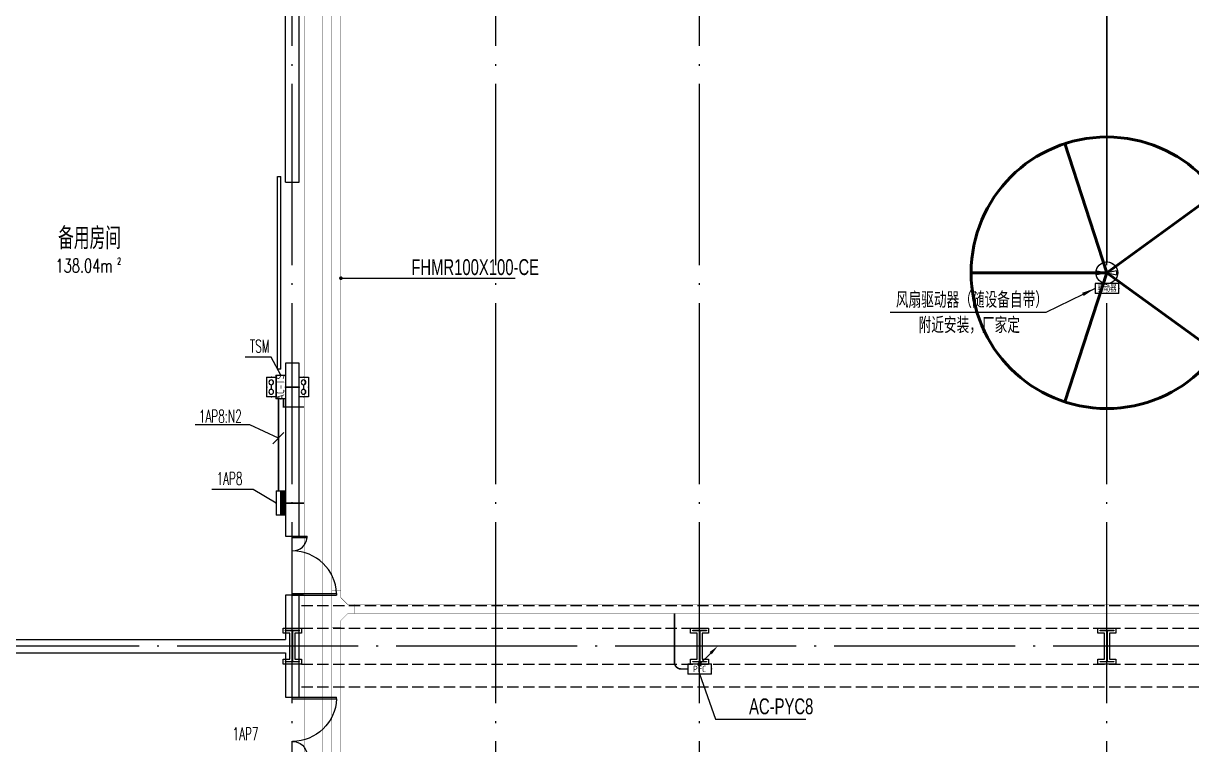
# Model space of a CAD drawing. Extents: x -1396510 to 1250330, y -1892470 to 1623980.
# Drawn here: x -269797 to -243981, y -751806 to -735869 of the extents above; entities that cross this region are included whole.
import ezdxf
from ezdxf.enums import TextEntityAlignment as Align

# ---------------------------------------------------------------- set-up
doc = ezdxf.new("R2010")
doc.units = 0
doc.header["$LTSCALE"] = 1000
doc.header["$MEASUREMENT"] = 0
for name, pattern in [('10平面$0$DASH', [0.35, 0.25, -0.1]), ('DASH', [0.35, 0.25, -0.1]), ('DOTE', [2.42, 2, -0.2, 0.02, -0.2])]:
    doc.linetypes.add(name, pattern=pattern)
for name, color, linetype in [('10平面$0$WINDOW', 4, 'Continuous'), ('A-AXIS-DOTE', 14, 'DOTE'), ('A-HATCH-2', 251, 'Continuous'), ('A-LIN-V', 9, 'Continuous'), ('A-WINDOW', 140, 'Continuous'), ('AS-COLN', 6, 'Continuous'), ('AS-WALL', 40, 'Continuous'), ('CABLETRAY', 4, 'Continuous'), ('CABLETRAY_DIM', 3, 'Continuous'), ('CABLETRAY_FIRE', 1, 'DASH'), ('DIM-照明', 3, 'Continuous'), ('DIM-箱柜', 3, 'Continuous'), ('EQUIP-动力', 3, 'Continuous'), ('EQUIP-箱柜', 3, 'Continuous'), ('LWIRE', 4, 'Continuous'), ('WIRE-照明', 1, 'Continuous'), ('建-房间', 7, 'Continuous')]:
    doc.layers.add(name, color=color, linetype=linetype)
doc.layers.add('A-云线2', color=3, linetype='Continuous', plot=False)
doc.styles.add('_TEL_ATTDEF', font='GBENOR', dxfattribs={"width": 0.8, "height": 3, "bigfont": 'GBCBIG'})
doc.styles.add('_TEL_DIM', font='SIMPLEX', dxfattribs={"width": 0.8, "height": 3.5, "bigfont": 'HZTXT'})
doc.styles.add('A-AREA', font='SIMPLEX', dxfattribs={"bigfont": 'GBCBIG'})
doc.styles.add('HZTXT5', font='aa.shx', dxfattribs={"width": 0.7, "bigfont": 'hztxt.shx'})
doc.styles.get("Standard").update_dxf_attribs({"font": 'gbenor.shx', "bigfont": 'gbcbig.shx'})

# ---------------------------------------------------------------- blocks, each defined once
blk = doc.blocks.new('nt66')
at = {"layer": 'A-HATCH-2', "color": 8}
blk.add_lwpolyline([(-195840, 766870), (-195440, 766870), (-195440, 766758), (-195586, 766758), (-195586, 766182), (-195440, 766182), (-195440, 766070), (-195840, 766070), (-195840, 766182), (-195694, 766182), (-195694, 766758), (-195840, 766758)], close=True, dxfattribs=at)
at = {"layer": 'AS-COLN'}
blk.add_lwpolyline([(-195790, 766820), (-195490, 766820), (-195490, 766808), (-195636, 766808), (-195636, 766132), (-195490, 766132), (-195490, 766120), (-195790, 766120), (-195790, 766132), (-195644, 766132), (-195644, 766808), (-195790, 766808)], close=True, dxfattribs=at)
blk = doc.blocks.new('33333')
for p in [(-68214, -76900), (-59214, -76900), (-50214, -76900)]:
    blk.add_blockref('nt66', p)
blk = doc.blocks.new('w42343')
at = {"layer": 'A-HATCH-2', "color": 8, "linetype": 'DASH'}
for p, q in [((-263654, 690470), (-128354, 690470)), ((-263654, 689970), (-128354, 689970)), ((-263654, 689170), (-128354, 689170)), ((-263654, 688670), (-128354, 688670))]:
    blk.add_line(p, q, dxfattribs=at)
blk = doc.blocks.new('w4324324')
at = {"layer": 'A-HATCH-2', "color": 0, "lineweight": 60}
for q in [(-1694760, 686605), (-1697614, 684532), (-1691907, 684532), (-1696524, 681178), (-1692997, 681178)]:
    blk.add_line((-1694760, 683605), q, dxfattribs=at)
blk.add_circle((-1694760, 683605), 3000, dxfattribs=at)
blk = doc.blocks.new('ner546')
at = {"layer": 'A-LIN-V', "color": 8}
blk.add_blockref('w4324324', (614780, 43256), dxfattribs=at)
blk = doc.blocks.new('DOOR2DLIB$SYSLIB$00000123')
at = {"color": 0}
for p, q in [((0.475, -0.001), (0.475, 0.752)), ((0.475, 0.752), (0.5, 0.752)), ((0.5, -0.001), (0.5, 0.752)), ((-0.5, 0), (-0.5, 0.252)), ((-0.475, 0.252), (-0.5, 0.252)), ((-0.475, 0), (-0.475, 0.252)), ((-0.475, 0), (-0.5, 0)), ((0.475, -0.001), (0.5, -0.001))]:
    blk.add_line(p, q, dxfattribs=at)
for centre, radius, start, end in [((0.505, -0.002), 0.755, 92.2493, 179.7238), ((-0.501, 0.003), 0.251, 359.7899, 84.0974)]:
    blk.add_arc(centre, radius, start, end, dxfattribs=at)
blk = doc.blocks.new('10平面$0$$DorLib2D$00000126')
at = {"color": 0, "linetype": 'Continuous'}
for p, q in [((-0.532, 0.5), (-0.532, 0.9)), ((0.532, 0.9), (0.532, 0.5))]:
    blk.add_line(p, q, dxfattribs=at)
at = {"color": 0, "linetype": '10平面$0$DASH'}
for p, q in [((-0.532, 0.9), (0.532, 0.9)), ((-0.532, 0.5), (0.532, 0.5))]:
    blk.add_line(p, q, dxfattribs=at)
blk = doc.blocks.new('世赫2#厂房一层0821')
at = {"layer": 'A-AXIS-DOTE', "color": 8, "ltscale": 2}
for p, q in [((21300, -87498.9), (21300, 6300)), ((25800, -87498.9), (25800, 6300)), ((30300, -87498.9), (30300, 6300)), ((39300, -87498.9), (39300, 6300)), ((163114.2, -33000), (-11095.8, -33000))]:
    blk.add_line(p, q, dxfattribs=at)
at = {"layer": 'A-LIN-V'}
blk.add_line((21550, -31870), (21450, -31870), dxfattribs=at)
at = {"layer": 'AS-WALL'}
for p, q in [((21150, -22750), (21150, -16850)), ((21450, -22750), (21450, -16850)), ((21150, -22750), (21450, -22750)), ((21150, -26750), (21150, -30570)), ((21450, -26750), (21150, -26750)), ((21450, -30570), (21450, -26750)), ((21150, -30570), (21450, -30570)), ((21450, -31870), (21150, -31870)), ((21150, -31870), (21150, -32850)), ((21450, -33000), (21450, -31870)), ((10021, -32850), (21150, -32850)), ((21450, -34130), (21450, -33000)), ((9923.7, -33150), (21150, -33150)), ((21150, -33150), (21150, -34130)), ((21150, -34130), (21450, -34130))]:
    blk.add_line(p, q, dxfattribs=at)
at = {"layer": '10平面$0$WINDOW'}
for name, p, xscale, yscale, zscale, rotation in [('10平面$0$$DorLib2D$00000126', (21150, -24750), -4000, -200, 200, 269.9999999997814), ('DOOR2DLIB$SYSLIB$00000123', (21300, -31220), -1300, -1300, 300, 90.00000000093488), ('DOOR2DLIB$SYSLIB$00000123', (21300, -34780), 1300, -1300, 300, 90.00000000093488)]:
    blk.add_blockref(name, p, dxfattribs=dict(at, xscale=xscale, yscale=yscale, zscale=zscale, rotation=rotation))
at = {"layer": 'A-LIN-V', "color": 8, "rotation": 90.00000000000001}
blk.add_blockref('ner546', (766160.7, 1055230), dxfattribs=at)
at = {"layer": 'A-WINDOW'}
for name in ['33333', 'w42343']:
    blk.add_blockref(name, (285154.2, -722570), dxfattribs=at)
at = {"layer": '建-房间', "color": 8, "style": 'A-AREA'}
blk.add_text('备用房间', height=482.27, dxfattribs=at).set_placement((16125.5, -24228.6))
at = {"layer": '建-房间', "color": 8, "style": 'A-AREA', "width": 0.705882}
for s, height, p in [('138.04m', 297.5, (16067.4, -24740.4)), ('2', 148.8, (17427.4, -24565.4))]:
    blk.add_text(s, height=height, dxfattribs=at).set_placement(p)
blk = doc.blocks.new('$equip$00002854')
for p, q in [((-0.625, 0.13), (-0.102, 0.021)), ((-0.625, -0.13), (-0.625, 0.13)), ((0.625, 0.13), (0.102, 0.021)), ((0.625, -0.13), (0.625, 0.13)), ((-0.102, -0.021), (-0.625, -0.13)), ((0.102, -0.021), (0.625, -0.13))]:
    blk.add_line(p, q)
at = {"const_width": 0.0571}
blk.add_lwpolyline([(-0.688, 0, 1), (0.688, 0, 1), (-0.688, 0, 1.215985)], format="xyb", dxfattribs=at)
for radius in [0.688, 0.104]:
    blk.add_circle((0, 0), radius)
for p in [(-0.688, 0), (0, 0.688), (0.688, 0), (0, -0.688)]:
    blk.add_point(p)
at = {"color": 7, "style": '_TEL_DIM', "flags": 1}
for tag in ['A', 'REMARK']:
    blk.add_attdef(tag, text='', height=0.00002, dxfattribs=at).set_placement((0, 0), align=Align.MIDDLE_CENTER)
blk = doc.blocks.new('$equip$00002926')
for p, q in [((0.75, 0.6), (-0.75, 0.6)), ((-0.75, 0.6), (-0.75, 0)), ((-0.75, 0), (0.75, 0)), ((0.75, 0), (0.75, 0.6))]:
    blk.add_line(p, q)
at = {"const_width": 0.0571}
blk.add_lwpolyline([(-0.75, 0.6), (-0.75, 0), (0.75, 0), (0.75, 0.6), (-0.75, 0.6), (-0.75, 0)], dxfattribs=at)
for p in [(-0.75, 0.3), (0, 0.6), (0, 0), (0.75, 0.3)]:
    blk.add_point(p)
at = {"color": 7, "style": '_TEL_DIM'}
blk.add_attdef('$TEXT$', text='', height=0.4, dxfattribs=at).set_placement((0, 0.3), align=Align.MIDDLE_CENTER)
at = {"color": 7, "style": '_TEL_DIM', "flags": 1}
for tag in ['A', 'REMARK']:
    blk.add_attdef(tag, text='', height=0.00002, dxfattribs=at).set_placement((0, 0), align=Align.MIDDLE_CENTER)
blk = doc.blocks.new('*X128')
at = {"color": 0}
for p, q in [((-250, 33), (-183, 100)), ((-250, 68), (-218, 100)), ((-247, 0), (-147, 100)), ((-212, 0), (-112, 100)), ((-177, 0), (-77, 100)), ((-141, 0), (-41, 100)), ((-106, 0), (-6, 100)), ((-71, 0), (29, 100)), ((-35, 0), (65, 100)), ((0, 0), (100, 100)), ((35, 0), (135, 100)), ((71, 0), (171, 100)), ((106, 0), (206, 100)), ((141, 0), (241, 100)), ((177, 0), (250, 73)), ((212, 0), (250, 38)), ((247, 0), (250, 3))]:
    blk.add_line(p, q, dxfattribs=at)
blk = doc.blocks.new('$equip$00002929')
for p, q in [((-0.75, 0.6), (-0.75, 0)), ((0.75, 0.6), (-0.75, 0.6)), ((-0.75, 0.3), (0.75, 0.3)), ((-0.75, 0), (0.75, 0)), ((0.75, 0), (0.75, 0.6))]:
    blk.add_line(p, q)
for points, const_width in [([(-0.75, 0.15), (0.75, 0.15)], 0.3), ([(-0.75, 0.6), (-0.75, 0), (0.75, 0), (0.75, 0.6), (-0.75, 0.6), (-0.75, 0)], 0.0571)]:
    blk.add_lwpolyline(points, dxfattribs=dict(const_width=const_width))
for p in [(-0.75, 0.3), (0, 0.6), (0, 0), (0.75, 0.3)]:
    blk.add_point(p)
at = {"xscale": 0.00300000000061118, "yscale": 0.00300000000061118, "zscale": 0.00300000000061118}
blk.add_blockref('*X128', (0, 0), dxfattribs=at)
at = {"color": 7, "style": '_TEL_DIM', "flags": 1}
for tag in ['A', 'REMARK']:
    blk.add_attdef(tag, text='', height=0.00002, dxfattribs=at).set_placement((0, 0), align=Align.MIDDLE_CENTER)
blk = doc.blocks.new('$equip$00002708')
for p, q in [((-0.75, 0.6), (-0.75, 0)), ((0.75, 0.6), (-0.75, 0.6)), ((-0.75, 0), (0.75, 0)), ((0.75, 0), (0.75, 0.6))]:
    blk.add_line(p, q)
at = {"const_width": 0.0571}
blk.add_lwpolyline([(-0.75, 0.6), (-0.75, 0), (0.75, 0), (0.75, 0.6), (-0.75, 0.6), (-0.75, 0)], dxfattribs=at)
for p in [(-0.75, 0.3), (0, 0.6), (0, 0), (0.75, 0.3)]:
    blk.add_point(p)
at = {"color": 7, "style": '_TEL_DIM', "flags": 1}
for tag in ['REMARK', 'A']:
    blk.add_attdef(tag, text='', height=0.4, dxfattribs=at).set_placement((0, 0), align=Align.MIDDLE_CENTER)
at = {"color": 7, "style": '_TEL_DIM'}
blk.add_attdef('$TEXT$', text='', height=0.4, dxfattribs=at).set_placement((0, 0.3), align=Align.MIDDLE_CENTER)
blk = doc.blocks.new('$TelecSys$00000079')
for p, q in [((0.7, 0.7), (0, 0)), ((0.104, 0.104), (0.104, 0.104)), ((-0.104, -0.104), (-0.104, -0.104))]:
    blk.add_line(p, q)
at = {"const_width": 0.142}
blk.add_lwpolyline([(-0.071, 0, 1), (0.071, 0, 1)], format="xyb", close=True, dxfattribs=at)
blk.add_solid([(0.63, 0.77), (0.77, 0.63), (1.15, 1.15)])
at = {"width": 0.8, "flags": 9}
blk.add_attdef('A', (0, 0), '', height=0.00002, dxfattribs=at)
blk = doc.blocks.new('$equip$00002868')
for p, q in [((-0.625, 0.292), (-0.625, -0.292)), ((0.625, 0.292), (-0.625, 0.292)), ((-0.15, 0.008), (0.15, 0.008)), ((0.625, -0.292), (0.625, 0.292)), ((-0.625, -0.292), (0.625, -0.292))]:
    blk.add_line(p, q)
at = {"const_width": 0.0571}
blk.add_lwpolyline([(-0.625, 0.292), (-0.625, -0.292), (0.625, -0.292), (0.625, 0.292), (-0.625, 0.292), (-0.625, -0.292)], dxfattribs=at)
for centre in [(-0.3, 0.008), (0.3, 0.008)]:
    blk.add_circle(centre, 0.15)
for p in [(-0.625, 0), (0, 0.292), (0.625, 0), (0, -0.292)]:
    blk.add_point(p)
at = {"color": 7, "style": '_TEL_DIM', "flags": 1}
for tag in ['A', 'REMARK']:
    blk.add_attdef(tag, text='', height=0.00002, dxfattribs=at).set_placement((0, 0), align=Align.MIDDLE_CENTER)

msp = doc.modelspace()

# ---------------------------------------------------------------- linework, layer by layer
at = {"layer": 'CABLETRAY', "const_width": 7.5}
for points in [[(-263590, -797960), (-263590, -730680)], [(-263190, -730680), (-263190, -797960)]]:
    msp.add_lwpolyline(points, dxfattribs=at)
at = {"layer": 'CABLETRAY_DIM'}
for p, q in [((-262780, -741500), (-262020, -741500)), ((-262020, -741500), (-258930, -741500))]:
    msp.add_line(p, q, dxfattribs=at)
at = {"layer": 'CABLETRAY_DIM', "const_width": 40}
msp.add_lwpolyline([(-262800, -741500, 1), (-262760, -741500, 1)], format="xyb", close=True, dxfattribs=at)
at = {"layer": 'CABLETRAY_FIRE', "const_width": 7.5}
for points in [[(-262980, -748410), (-262980, -732287.1)], [(-262780, -732287.1), (-262780, -748410)], [(-262780, -748410), (-262980, -748410)], [(-262980, -749210), (-262980, -748410)], [(-262980, -748410), (-262780, -748410)], [(-262780, -748410), (-262780, -748560)], [(-262780, -748560), (-262630, -748710)], [(-262630, -748910), (-262780, -749060)], [(-262630, -748710), (-262480, -748710)], [(-262480, -748910), (-262630, -748910)], [(-262480, -748910), (-262480, -748710)], [(-262480, -748710), (-164353.3, -748710)], [(-262480, -748710), (-262480, -748910)], [(-164353.3, -748910), (-262480, -748910)], [(-262780, -749060), (-262780, -749210)], [(-262780, -749210), (-262980, -749210)], [(-262980, -764910), (-262980, -749210)], [(-262980, -749210), (-262780, -749210)], [(-262780, -749210), (-262780, -764910)]]:
    msp.add_lwpolyline(points, dxfattribs=at)
at = {"layer": 'DIM-照明'}
msp.add_line((-264038.3, -744912.7), (-264285.8, -745160.2), dxfattribs=at)
for points in [[(-264789.4, -744740.7), (-266004.4, -744740.7)], [(-264162.1, -745036.5), (-264789.4, -744740.7)]]:
    msp.add_lwpolyline(points, dxfattribs=at)
at = {"layer": 'DIM-箱柜'}
for p, q in [((-246116.7, -741725.6), (-247200, -742260)), ((-247200, -742260), (-250640, -742260)), ((-264323.4, -743245.7), (-264894.3, -743245.7)), ((-264109.2, -743643.2), (-264323.4, -743245.7)), ((-264719.7, -746171.7), (-265632.3, -746171.7)), ((-264214.2, -746468.6), (-264719.7, -746171.7)), ((-254854.2, -750240), (-254500, -751240)), ((-254500, -751240), (-252510, -751240))]:
    msp.add_line(p, q, dxfattribs=at)
msp.add_lwpolyline([(-246116.7, -741725.6, 0, 80, 0), (-246385.7, -741858.3, 0, 0, 0)], format="xyseb", dxfattribs=at)
at = {"layer": 'WIRE-照明', "linetype": 'Continuous', "const_width": 35}
for points in [[(-245854.2, -741139.4), (-245854.2, -725330.6)], [(-263704.2, -743905.7), (-264004.2, -743905.7)], [(-264162.1, -746206.1), (-264162.1, -744169)], [(-264049.2, -744195.7), (-264049.2, -744168.2)], [(-263590, -744345.7), (-264049.2, -744345.7), (-264049.2, -744168.2)], [(-264004.2, -746468.6), (-263590, -746468.6)], [(-255410, -749985), (-255410, -748910)], [(-255260, -750135), (-255116.7, -750135)]]:
    msp.add_lwpolyline(points, dxfattribs=at)
msp.add_lwpolyline([(-255410, -749985, 0.4142136), (-255260, -750135)], format="xyb", dxfattribs=at)

# ---------------------------------------------------------------- block references
at = {"layer": 'A-云线2'}
msp.add_blockref('世赫2#厂房一层0821', (-285154.2, -716630), dxfattribs=at)
at = {"layer": 'EQUIP-动力', "xscale": 350, "yscale": 350, "zscale": 350}
msp.add_blockref('$equip$00002854', (-245854.2, -741380), dxfattribs=at)
at = {"layer": 'EQUIP-动力', "linetype": 'ByBlock', "xscale": -350, "yscale": 350, "zscale": 350, "rotation": 90}
for p in [(-264316.3, -743906.1), (-263602.1, -743906.1)]:
    msp.add_blockref('$equip$00002868', p, dxfattribs=at)
at = {"layer": 'EQUIP-箱柜'}
ref = msp.add_blockref('$equip$00002926', (-245854.2, -741830.6), dxfattribs=dict(at, xscale=350, yscale=350, zscale=350))
ref.add_attrib('$TEXT$', '驱动器', dxfattribs={"layer": '0', "color": 7, "height": 140, "style": '_TEL_ATTDEF'}).set_placement((-245854.2, -741725.6), align=Align.MIDDLE_CENTER)
at = {"layer": 'EQUIP-箱柜', "linetype": 'ByBlock'}
ref = msp.add_blockref('$equip$00002708', (-264214.2, -743906.5), dxfattribs=dict(at, xscale=-350, yscale=350, zscale=350, rotation=270))
ref.add_attrib('$TEXT$', 'AC-TS', dxfattribs={"layer": '0', "color": 7, "height": 175, "rotation": 90, "style": '_TEL_ATTDEF'}).set_placement((-264120.3, -743906.5), align=Align.MIDDLE_CENTER)
at = {"layer": 'EQUIP-箱柜', "xscale": 350, "yscale": 350, "zscale": 350, "rotation": 89.99999999999999}
msp.add_blockref('$equip$00002929', (-264004.2, -746468.6), dxfattribs=at)
at = {"layer": 'EQUIP-箱柜'}
ref = msp.add_blockref('$equip$00002708', (-254854.2, -750240), dxfattribs=dict(at, xscale=350, yscale=350, zscale=350))
ref.add_attrib('$TEXT$', 'PFC', dxfattribs={"layer": '0', "color": 7, "height": 140, "style": '_TEL_ATTDEF'}).set_placement((-254854.2, -750135), align=Align.MIDDLE_CENTER)
at = {"layer": 'LWIRE', "xscale": 350, "yscale": 350, "zscale": 350}
msp.add_blockref('$TelecSys$00000079', (-254854.2, -750030), dxfattribs=at)

# ---------------------------------------------------------------- texts
at = {"layer": 'CABLETRAY_DIM', "color": 7, "style": 'HZTXT5', "width": 0.7}
msp.add_text('FHMR100X100-CE', height=350, dxfattribs=at).set_placement((-261224.2, -741430))
at = {"layer": 'DIM-照明', "color": 7, "style": '_TEL_DIM', "width": 0.6}
msp.add_text('1AP8:N2', height=280, dxfattribs=at).set_placement((-265916.9, -744690.7))
at = {"layer": 'DIM-箱柜', "color": 7}
for s, height, style, width, p in [('风扇驱动器（随设备自带）', 350, '_TEL_DIM', 0.8, (-250517.3, -742155)), ('附近安装，厂家定', 350, '_TEL_DIM', 0.8, (-250014.6, -742715)), ('TSM', 280, '_TEL_DIM', 0.6, (-264789.3, -743140.7)), ('1AP8', 280, '_TEL_DIM', 0.6, (-265527.3, -746066.7)), ('AC-PYC8', 350, 'HZTXT5', 0.7, (-253761, -751135)), ('1AP7', 280, '_TEL_DIM', 0.6, (-265171.5, -751706.2))]:
    msp.add_text(s, height=height, dxfattribs=dict(at, style=style, width=width)).set_placement(p)

doc.saveas('drawing.dxf')
